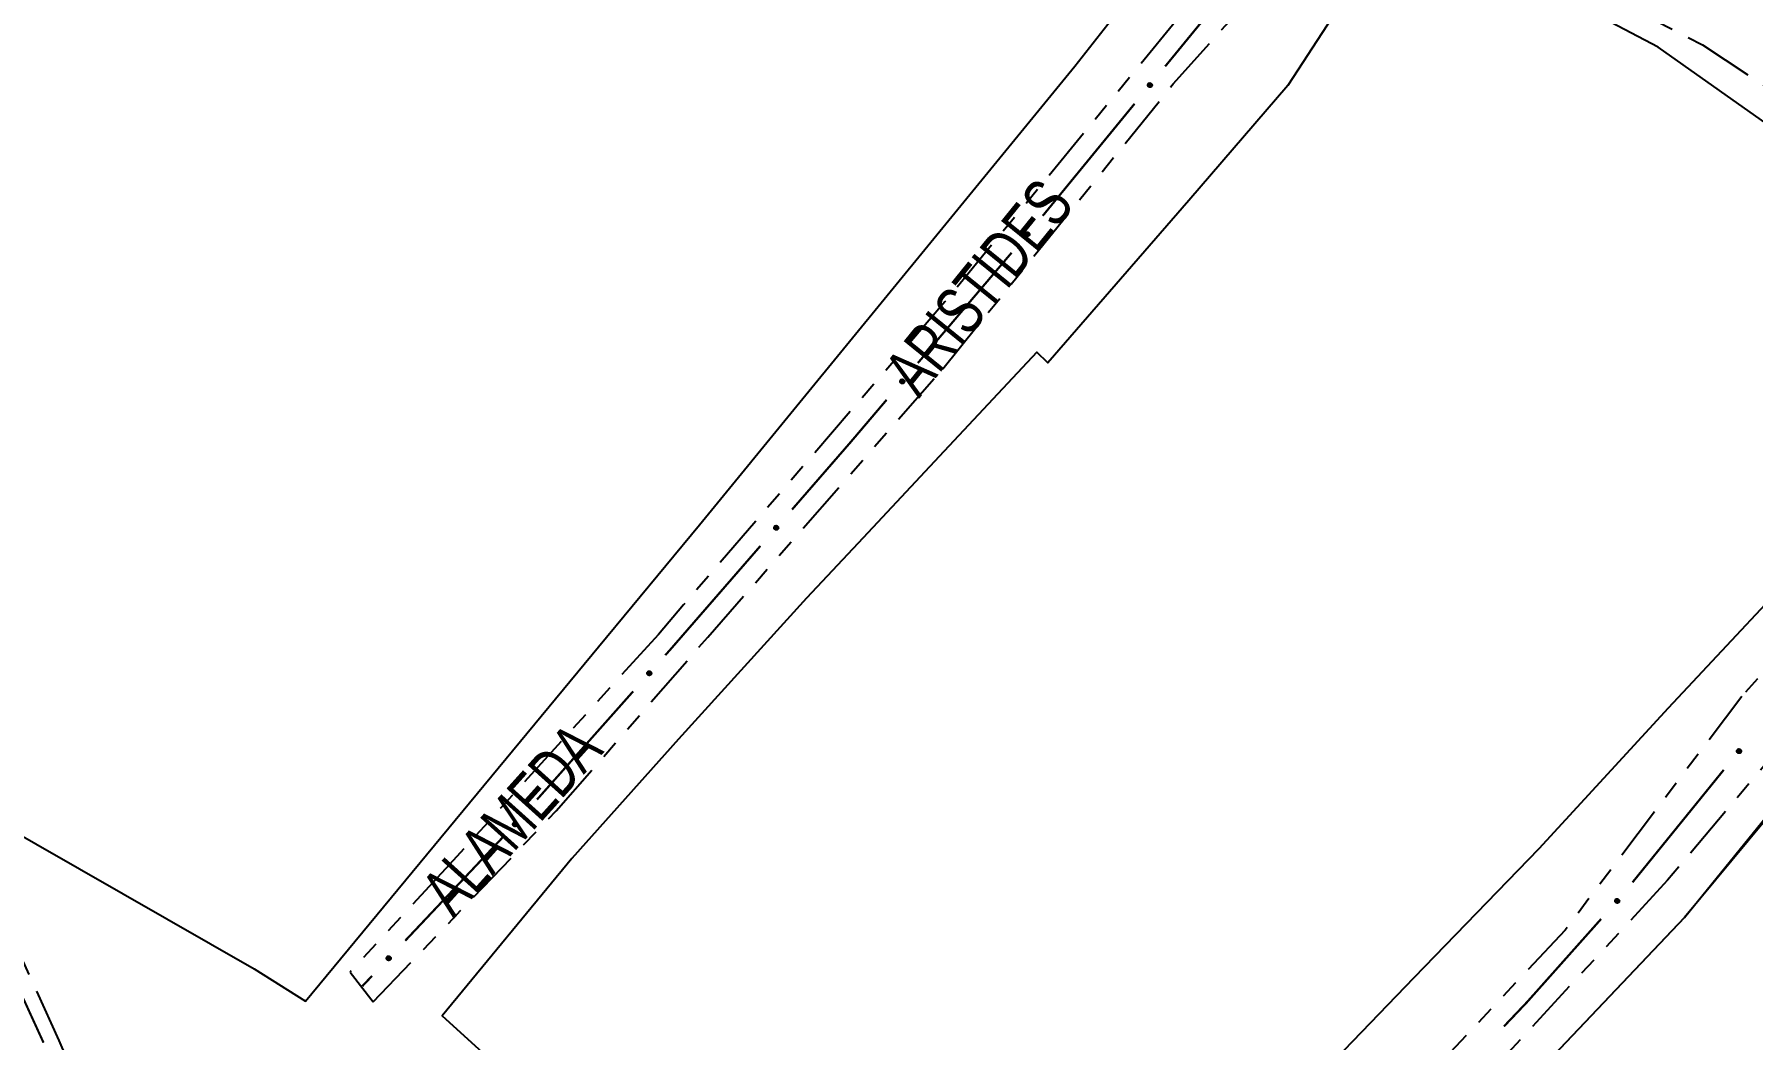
# Model space of a CAD drawing. Extents: x 209193 to 212081, y 4877574 to 4880493.
# Drawn here: x 209946 to 210088.3, y 4878363.5 to 4878446.8 of the extents above; entities that cross this region are included whole.
import ezdxf

# ---------------------------------------------------------------- set-up
doc = ezdxf.new("R2010")
doc.units = 0
doc.header["$LTSCALE"] = 1.5
doc.header["$MEASUREMENT"] = 0
doc.linetypes.add('TRACO_25', pattern=[8, 3, -1, 1, -1, 1, -1])
for name, color, linetype in [('CD_MALHA_LOTES', 7, 'CONTINUOUS'), ('RU-QUADRA', 210, 'CONTINUOUS'), ('SV-EIXO-RUA-N-PAV', 6, 'CONTINUOUS'), ('SV-RUA-NAO-PAV', 7, 'CONTINUOUS'), ('SV-TXT-RUA-N-PAV', 7, 'CONTINUOUS')]:
    doc.layers.add(name, color=color, linetype=linetype)
doc.styles.add('ARIAL', font='ARIAL.SHX')

msp = doc.modelspace()

# ---------------------------------------------------------------- linework, layer by layer
at = {"layer": 'CD_MALHA_LOTES', "linetype": 'Continuous', "flags": 128}
msp.add_lwpolyline([(210065.149006, 4878355.139393), (210082.693599, 4878373.615337), (210093.289532, 4878386.678224)], dxfattribs=at)
at = {"layer": 'RU-QUADRA', "linetype": 'Continuous', "flags": 128}
for points in [[(210201.64, 4878506.03), (210195.75509, 4878499.436488), (210189.099484, 4878491.979481), (210173.90952, 4878473.625597), (210150.309482, 4878447.886823), (210138.98718, 4878436.786697), (210132.003049, 4878429.931377), (210129.214555, 4878427.063573), (210120.840545, 4878418.475421), (210108.922299, 4878405.206354), (210082.693599, 4878373.615337), (210065.149006, 4878355.139393)], [(209942.432881, 4878381.77191), (209964.164406, 4878369.343869), (209968.430035, 4878366.669756), (209992.696211, 4878396.01986), (210001.062002, 4878406.133545), (210009.623767, 4878416.59887), (210020.226062, 4878429.5584), (210032.160952, 4878444.146805), (210046.14424, 4878461.953856), (210024.105079, 4878473.70069), (210014.284843, 4878479.043792), (209998.436123, 4878487.666937), (209994.346095, 4878489.056529), (209977.206331, 4878496.404472), (209975.664311, 4878488.286281), (209956.2351, 4878498.853441), (209946.509893, 4878480.05749), (209941.087305, 4878470.929441), (209946.05491, 4878467.89135), (209940.443629, 4878456.672908)]]:
    msp.add_lwpolyline(points, dxfattribs=at)
msp.add_lwpolyline([(210111.550979, 4878423.774008), (210082.579505, 4878444.257547), (210080.513417, 4878445.718322), (210059.194194, 4878456.935292), (210049.830042, 4878442.538349), (210041.627119, 4878433.00033), (210029.919738, 4878419.559241), (210029.023118, 4878420.452895), (210020.925314, 4878411.802), (210014.622943, 4878405.06917), (210009.92895, 4878400.05457), (209999.331565, 4878388.376167), (209990.482652, 4878378.490836), (209979.742083, 4878365.460483), (210002.206022, 4878345.049962), (210023.000006, 4878329.87576), (210049.39463, 4878357.340518), (210060.298662, 4878368.626515), (210070.631668, 4878379.321483), (210081.370315, 4878390.986453), (210094.644812, 4878405.158664), (210101.427461, 4878412.386365)], close=True, dxfattribs=at)
at = {"layer": 'SV-EIXO-RUA-N-PAV', "const_width": 0.18}
for points in [[(210046.520899, 4878452.49687), (210039.652808, 4878444.115808)], [(210037.117456, 4878441.021945), (210029.511402, 4878431.740353)], [(210026.93068, 4878428.684357), (210019.158899, 4878419.541085)], [(210016.568306, 4878416.493328), (210013.977712, 4878413.44557)], [(210013.977712, 4878413.44557), (210013.569777, 4878412.965648)], [(210013.569777, 4878412.965648), (210008.734064, 4878407.403752)], [(210006.109571, 4878404.385137), (209998.892215, 4878396.083946)], [(209998.739242, 4878395.908001), (209998.229772, 4878395.334847)], [(209998.892215, 4878396.083946), (209998.739242, 4878395.908001)], [(209995.572317, 4878392.34521), (209987.599951, 4878383.376298)], [(210085.940823, 4878385.839374), (210078.380333, 4878376.520631)], [(209984.914893, 4878380.411938), (209976.680248, 4878371.683214)], [(210075.776388, 4878373.485632), (210069.78886, 4878366.766294)], [(209973.249146, 4878368.046246), (209973.127464, 4878367.917264)], [(209973.935366, 4878368.77364), (209973.249146, 4878368.046246)], [(209945.047271, 4878366.871925), (209946.711767, 4878363.234693)], [(210069.634585, 4878366.593163), (210067.727189, 4878364.58711)], [(210069.78886, 4878366.766294), (210069.634585, 4878366.593163)]]:
    msp.add_lwpolyline(points, dxfattribs=at)
at = {"layer": 'SV-EIXO-RUA-N-PAV'}
for points in [[(210038.561346, 4878442.610235), (210038.566864, 4878442.561639), (210038.561669, 4878442.518745), (210038.547039, 4878442.484216), (210038.526155, 4878442.457074), (210038.501662, 4878442.431714), (210038.471327, 4878442.411594), (210038.432712, 4878442.39672), (210038.384002, 4878442.390843), (210038.340411, 4878442.399052), (210038.305791, 4878442.411584), (210038.276236, 4878442.431731), (210038.251999, 4878442.455938), (210038.232141, 4878442.488139), (210038.21745, 4878442.527419), (210038.212725, 4878442.576542), (210038.218106, 4878442.618559), (210038.233134, 4878442.651585), (210038.253577, 4878442.68117), (210038.278892, 4878442.706761), (210038.308784, 4878442.72634), (210038.348359, 4878442.741061), (210038.396905, 4878442.745081), (210038.438874, 4878442.740193), (210038.472102, 4878442.725633), (210038.500775, 4878442.704851), (210038.52651, 4878442.680594), (210038.548006, 4878442.650942), (210038.561346, 4878442.610235)], [(210028.402906, 4878430.246418), (210028.407549, 4878430.19773), (210028.401583, 4878430.154936), (210028.386335, 4878430.120676), (210028.364966, 4878430.093915), (210028.340021, 4878430.068999), (210028.309329, 4878430.049427), (210028.270452, 4878430.035251), (210028.221645, 4878430.030251), (210028.178208, 4878430.039243), (210028.14382, 4878430.052396), (210028.114632, 4878430.073071), (210028.090833, 4878430.09771), (210028.071558, 4878430.130263), (210028.057576, 4878430.169801), (210028.053736, 4878430.219), (210028.059872, 4878430.260914), (210028.075491, 4878430.293665), (210028.096463, 4878430.322877), (210028.122235, 4878430.348009), (210028.152474, 4878430.367047), (210028.192307, 4878430.381053), (210028.240918, 4878430.3842), (210028.282791, 4878430.378557), (210028.315753, 4878430.363402), (210028.344048, 4878430.342107), (210028.369342, 4878430.317392), (210028.3903, 4878430.287358), (210028.402906, 4878430.246418)], [(210018.040532, 4878418.055389), (210018.045174, 4878418.006701), (210018.039209, 4878417.963907), (210018.02396, 4878417.929647), (210018.002591, 4878417.902886), (210017.977646, 4878417.87797), (210017.946954, 4878417.858398), (210017.908078, 4878417.844222), (210017.85927, 4878417.839221), (210017.815833, 4878417.848214), (210017.781445, 4878417.861366), (210017.752257, 4878417.882042), (210017.728459, 4878417.906681), (210017.709183, 4878417.939234), (210017.695201, 4878417.978772), (210017.691361, 4878418.027971), (210017.697497, 4878418.069885), (210017.713117, 4878418.102636), (210017.734088, 4878418.131848), (210017.75986, 4878418.15698), (210017.790099, 4878418.176018), (210017.829933, 4878418.190024), (210017.878543, 4878418.193171), (210017.920417, 4878418.187528), (210017.953378, 4878418.172373), (210017.981673, 4878418.151078), (210018.006967, 4878418.126362), (210018.027926, 4878418.096329), (210018.040532, 4878418.055389)], [(210007.599162, 4878405.930647), (210007.60326, 4878405.88191), (210007.596817, 4878405.839186), (210007.581186, 4878405.805098), (210007.55952, 4878405.778577), (210007.534298, 4878405.753942), (210007.503389, 4878405.734715), (210007.464356, 4878405.720973), (210007.415496, 4878405.716519), (210007.372163, 4878405.725996), (210007.337923, 4878405.739532), (210007.308968, 4878405.760533), (210007.285447, 4878405.785436), (210007.266536, 4878405.818202), (210007.252997, 4878405.857894), (210007.249707, 4878405.907133), (210007.256311, 4878405.948976), (210007.272296, 4878405.98155), (210007.293592, 4878406.010526), (210007.319644, 4878406.035368), (210007.350093, 4878406.054067), (210007.390081, 4878406.067627), (210007.438723, 4878406.070231), (210007.480531, 4878406.06412), (210007.513322, 4878406.048597), (210007.541376, 4878406.026988), (210007.566393, 4878406.001991), (210007.587014, 4878405.971726), (210007.599162, 4878405.930647)], [(209997.078776, 4878393.874283), (209997.082339, 4878393.825505), (209997.075427, 4878393.782854), (209997.059424, 4878393.748939), (209997.037467, 4878393.722658), (209997.011976, 4878393.698301), (209996.980858, 4878393.679414), (209996.941678, 4878393.666102), (209996.892771, 4878393.662183), (209996.849544, 4878393.672136), (209996.815456, 4878393.686047), (209996.786733, 4878393.707364), (209996.763486, 4878393.732523), (209996.744936, 4878393.765495), (209996.731833, 4878393.805333), (209996.729084, 4878393.854606), (209996.736147, 4878393.896373), (209996.752488, 4878393.92877), (209996.774101, 4878393.957511), (209996.800423, 4878393.982066), (209996.831076, 4878394.000429), (209996.87121, 4878394.01355), (209996.919878, 4878394.015619), (209996.961617, 4878394.00905), (209996.994235, 4878393.993169), (209997.022051, 4878393.971253), (209997.046792, 4878393.945983), (209997.06708, 4878393.915493), (209997.078776, 4878393.874283)], [(210087.376914, 4878387.43472), (210087.38267, 4878387.386152), (210087.377685, 4878387.343232), (210087.363225, 4878387.308632), (210087.342474, 4878387.281389), (210087.318105, 4878387.255909), (210087.287869, 4878387.23564), (210087.249327, 4878387.220577), (210087.200647, 4878387.214461), (210087.157016, 4878387.222457), (210087.122336, 4878387.234819), (210087.092682, 4878387.254821), (210087.068326, 4878387.278909), (210087.048311, 4878387.311013), (210087.033428, 4878387.35022), (210087.028462, 4878387.399319), (210087.033638, 4878387.441362), (210087.048504, 4878387.474462), (210087.068801, 4878387.504146), (210087.093991, 4878387.529861), (210087.123786, 4878387.549586), (210087.163289, 4878387.5645), (210087.211814, 4878387.568759), (210087.253806, 4878387.564076), (210087.287106, 4878387.549679), (210087.315881, 4878387.529038), (210087.341734, 4878387.504907), (210087.363374, 4878387.475361), (210087.376914, 4878387.43472)], [(209985.960173, 4878381.359519), (209985.96229, 4878381.310657), (209985.954117, 4878381.268229), (209985.937115, 4878381.234804), (209985.91439, 4878381.209185), (209985.888188, 4878381.185594), (209985.856524, 4878381.167637), (209985.816966, 4878381.155492), (209985.767965, 4878381.153025), (209985.725052, 4878381.164253), (209985.691391, 4878381.179168), (209985.663312, 4878381.201327), (209985.640821, 4878381.227164), (209985.623256, 4878381.260672), (209985.61134, 4878381.300881), (209985.610051, 4878381.350213), (209985.618349, 4878381.391753), (209985.635643, 4878381.423651), (209985.658098, 4878381.451739), (209985.685137, 4878381.475503), (209985.71632, 4878381.49295), (209985.756826, 4878381.504875), (209985.805534, 4878381.505502), (209985.847059, 4878381.497699), (209985.879192, 4878381.480858), (209985.906347, 4878381.458127), (209985.930328, 4878381.432135), (209985.949703, 4878381.401057), (209985.960173, 4878381.359519)], [(210077.284723, 4878375.012855), (210077.288227, 4878374.964072), (210077.281263, 4878374.921429), (210077.265218, 4878374.887535), (210077.243229, 4878374.86128), (210077.217708, 4878374.836954), (210077.186567, 4878374.818105), (210077.14737, 4878374.804841), (210077.098459, 4878374.800983), (210077.055244, 4878374.810989), (210077.021173, 4878374.824941), (210076.992476, 4878374.846294), (210076.96926, 4878374.871481), (210076.950751, 4878374.904477), (210076.937697, 4878374.94433), (210076.935008, 4878374.993606), (210076.942122, 4878375.035365), (210076.958502, 4878375.067742), (210076.980151, 4878375.096456), (210077.006503, 4878375.120978), (210077.037179, 4878375.139305), (210077.077329, 4878375.152376), (210077.126, 4878375.154385), (210077.16773, 4878375.147765), (210077.200328, 4878375.131844), (210077.228118, 4878375.109894), (210077.252827, 4878375.084594), (210077.273078, 4878375.054079), (210077.284723, 4878375.012855)], [(209975.486476, 4878370.2574), (209975.488592, 4878370.208537), (209975.480419, 4878370.166109), (209975.463418, 4878370.132684), (209975.440692, 4878370.107065), (209975.414491, 4878370.083474), (209975.382827, 4878370.065517), (209975.343269, 4878370.053372), (209975.294268, 4878370.050905), (209975.251355, 4878370.062134), (209975.217693, 4878370.077049), (209975.189615, 4878370.099208), (209975.167124, 4878370.125045), (209975.149559, 4878370.158553), (209975.137642, 4878370.198761), (209975.136354, 4878370.248093), (209975.144652, 4878370.289634), (209975.161945, 4878370.321532), (209975.184401, 4878370.349619), (209975.211439, 4878370.373383), (209975.242623, 4878370.390831), (209975.283128, 4878370.402756), (209975.331836, 4878370.403382), (209975.373362, 4878370.395579), (209975.405495, 4878370.378738), (209975.432649, 4878370.356008), (209975.45663, 4878370.330016), (209975.476006, 4878370.298938), (209975.486476, 4878370.2574)]]:
    msp.add_lwpolyline(points, close=True, dxfattribs=at)
for points in [[(210038.308784, 4878442.72634), (210038.212725, 4878442.576542)], [(210038.348359, 4878442.741061), (210038.21745, 4878442.527419)], [(210038.278892, 4878442.706761), (210038.218106, 4878442.618559)], [(210038.291579, 4878442.712791), (210038.219104, 4878442.602823)], [(210038.326921, 4878442.727933), (210038.219645, 4878442.558275)], [(210038.371382, 4878442.739131), (210038.226329, 4878442.510458)], [(210038.396905, 4878442.745081), (210038.232141, 4878442.488139)], [(210038.415739, 4878442.741593), (210038.244256, 4878442.476361)], [(210038.438874, 4878442.740193), (210038.251999, 4878442.455938)], [(210038.452693, 4878442.730716), (210038.265642, 4878442.446487)], [(210038.472102, 4878442.725633), (210038.276236, 4878442.431731)], [(210038.484458, 4878442.713506), (210038.290107, 4878442.424674)], [(210038.500775, 4878442.704851), (210038.305791, 4878442.411584)], [(210038.51209, 4878442.689098), (210038.327633, 4878442.408035)], [(210038.52651, 4878442.680594), (210038.340411, 4878442.399052)], [(210038.534151, 4878442.662199), (210038.365453, 4878442.398213)], [(210038.548006, 4878442.650942), (210038.384002, 4878442.390843)], [(210038.552752, 4878442.631078), (210038.409136, 4878442.397699)], [(210038.561346, 4878442.610235), (210038.432712, 4878442.39672)], [(210038.563276, 4878442.583642), (210038.456381, 4878442.410144)], [(210038.566864, 4878442.561639), (210038.471327, 4878442.411594)], [(210038.564008, 4878442.537174), (210038.491342, 4878442.429126)], [(210038.561669, 4878442.518745), (210038.501662, 4878442.431714)], [(210028.192307, 4878430.381053), (210028.057576, 4878430.169801)], [(210028.215291, 4878430.37871), (210028.066149, 4878430.152683)], [(210028.240918, 4878430.3842), (210028.071558, 4878430.130263)], [(210028.259686, 4878430.380374), (210028.083459, 4878430.118269)], [(210028.282791, 4878430.378557), (210028.090833, 4878430.09771)], [(210028.152474, 4878430.367047), (210028.053736, 4878430.219)], [(210028.122235, 4878430.348009), (210028.059872, 4878430.260914)], [(210028.170637, 4878430.368313), (210028.060326, 4878430.200612)], [(210028.135028, 4878430.35381), (210028.060586, 4878430.245163)], [(210028.296438, 4878430.368833), (210028.104305, 4878430.088015)], [(210028.315753, 4878430.363402), (210028.114632, 4878430.073071)], [(210028.327889, 4878430.351055), (210028.128374, 4878430.065765)], [(210028.344048, 4878430.342107), (210028.14382, 4878430.052396)], [(210028.355077, 4878430.326154), (210028.165594, 4878430.048455)], [(210028.369342, 4878430.317392), (210028.178208, 4878430.039243)], [(210028.37665, 4878430.298862), (210028.203231, 4878430.037954)], [(210028.3903, 4878430.287358), (210028.221645, 4878430.030251)], [(210028.394689, 4878430.267412), (210028.246898, 4878430.036654)], [(210028.402906, 4878430.246418), (210028.270452, 4878430.035251)], [(210028.404358, 4878430.219795), (210028.294359, 4878430.048247)], [(210028.407549, 4878430.19773), (210028.309329, 4878430.049427)], [(210028.404254, 4878430.173321), (210028.329656, 4878430.066597)], [(210028.401583, 4878430.154936), (210028.340021, 4878430.068999)], [(210017.790099, 4878418.176018), (210017.691361, 4878418.027971)], [(210017.829933, 4878418.190024), (210017.695201, 4878417.978772)], [(210017.75986, 4878418.15698), (210017.697497, 4878418.069885)], [(210017.808262, 4878418.177284), (210017.697952, 4878418.009583)], [(210017.772653, 4878418.162781), (210017.698212, 4878418.054134)], [(210017.852917, 4878418.187681), (210017.703774, 4878417.961654)], [(210017.878543, 4878418.193171), (210017.709183, 4878417.939234)], [(210017.897311, 4878418.189344), (210017.721085, 4878417.92724)], [(210017.920417, 4878418.187528), (210017.728459, 4878417.906681)], [(210017.934064, 4878418.177804), (210017.74193, 4878417.896986)], [(210017.953378, 4878418.172373), (210017.752257, 4878417.882042)], [(210017.965514, 4878418.160025), (210017.765999, 4878417.874736)], [(210017.981673, 4878418.151078), (210017.781445, 4878417.861366)], [(210017.992702, 4878418.135125), (210017.80322, 4878417.857426)], [(210018.006967, 4878418.126362), (210017.815833, 4878417.848214)], [(210018.014275, 4878418.107833), (210017.840856, 4878417.846925)], [(210018.027926, 4878418.096329), (210017.85927, 4878417.839221)], [(210018.032314, 4878418.076383), (210017.884523, 4878417.845625)], [(210018.040532, 4878418.055389), (210017.908078, 4878417.844222)], [(210018.041983, 4878418.028765), (210017.931984, 4878417.857218)], [(210018.045174, 4878418.006701), (210017.946954, 4878417.858398)], [(210018.041879, 4878417.982292), (210017.967282, 4878417.875568)], [(210018.039209, 4878417.963907), (210017.977646, 4878417.87797)], [(210007.350093, 4878406.054067), (210007.249707, 4878405.907133)], [(210007.390081, 4878406.067627), (210007.252997, 4878405.857894)], [(210007.368269, 4878406.05513), (210007.256092, 4878405.888673)], [(210007.319644, 4878406.035368), (210007.256311, 4878405.948976)], [(210007.3325, 4878406.041026), (210007.256849, 4878405.933218)], [(210007.413037, 4878406.065028), (210007.261378, 4878405.840681)], [(210007.438723, 4878406.070231), (210007.266536, 4878405.818202)], [(210007.457447, 4878406.066195), (210007.278303, 4878405.806077)], [(210007.480531, 4878406.06412), (210007.285447, 4878405.785436)], [(210007.494069, 4878406.054244), (210007.298809, 4878405.775591)], [(210007.513322, 4878406.048597), (210007.308968, 4878405.760533)], [(210007.525319, 4878406.036115), (210007.322628, 4878405.753074)], [(210007.541376, 4878406.026988), (210007.337923, 4878405.739532)], [(210007.552227, 4878406.010913), (210007.359653, 4878405.735348)], [(210007.566393, 4878406.001991), (210007.372163, 4878405.725996)], [(210007.573494, 4878405.983382), (210007.397169, 4878405.724427)], [(210007.587014, 4878405.971726), (210007.415496, 4878405.716519)], [(210007.591179, 4878405.951732), (210007.440819, 4878405.72264)], [(210007.599162, 4878405.930647), (210007.464356, 4878405.720973)], [(210007.600316, 4878405.904009), (210007.488407, 4878405.733701)], [(210007.60326, 4878405.88191), (210007.503389, 4878405.734715)], [(210007.599692, 4878405.857539), (210007.523907, 4878405.751656)], [(210007.596817, 4878405.839186), (210007.534298, 4878405.753942)], [(209996.831076, 4878394.000429), (209996.729084, 4878393.854606)], [(209996.87121, 4878394.01355), (209996.731833, 4878393.805333)], [(209996.849263, 4878394.001293), (209996.735266, 4878393.836076)], [(209996.800423, 4878393.982066), (209996.736147, 4878393.896373)], [(209996.813341, 4878393.987581), (209996.736512, 4878393.88061)], [(209996.894137, 4878394.010698), (209996.740025, 4878393.78803)], [(209996.919878, 4878394.015619), (209996.744936, 4878393.765495)], [(209996.938557, 4878394.011378), (209996.756569, 4878393.753241)], [(209996.961617, 4878394.00905), (209996.763486, 4878393.732523)], [(209996.975045, 4878393.999027), (209996.77674, 4878393.722532)], [(209996.994235, 4878393.993169), (209996.786733, 4878393.707364)], [(209997.006094, 4878393.980556), (209996.80031, 4878393.699755)], [(209997.022051, 4878393.971253), (209996.815456, 4878393.686047)], [(209997.032724, 4878393.955059), (209996.837138, 4878393.681624)], [(209997.046792, 4878393.945983), (209996.849544, 4878393.672136)], [(209997.053687, 4878393.927297), (209996.874533, 4878393.670293)], [(209997.06708, 4878393.915493), (209996.892771, 4878393.662183)], [(209997.071025, 4878393.895454), (209996.91816, 4878393.668026)], [(209997.078776, 4878393.874283), (209996.941678, 4878393.666102)], [(209997.079637, 4878393.847634), (209996.965866, 4878393.678565)], [(209997.082339, 4878393.825505), (209996.980858, 4878393.679414)], [(209997.078504, 4878393.801174), (209997.001561, 4878393.696129)], [(209997.075427, 4878393.782854), (209997.011976, 4878393.698301)], [(210087.123786, 4878387.549586), (210087.028462, 4878387.399319)], [(210087.163289, 4878387.5645), (210087.033428, 4878387.35022)], [(210087.093991, 4878387.529861), (210087.033638, 4878387.441362)], [(210087.106648, 4878387.535953), (210087.034712, 4878387.425631)], [(210087.141916, 4878387.551268), (210087.035472, 4878387.381086)], [(210087.18632, 4878387.562684), (210087.04239, 4878387.333303)], [(210087.211814, 4878387.568759), (210087.048311, 4878387.311013)], [(210087.230665, 4878387.565363), (210087.060484, 4878387.299294)], [(210087.253806, 4878387.564076), (210087.068326, 4878387.278909)], [(210087.267672, 4878387.554667), (210087.082016, 4878387.269525)], [(210087.287106, 4878387.549679), (210087.092682, 4878387.254821)], [(210087.299522, 4878387.537613), (210087.106588, 4878387.247832)], [(210087.315881, 4878387.529038), (210087.122336, 4878387.234819)], [(210087.327272, 4878387.513341), (210087.144195, 4878387.231378)], [(210087.341734, 4878387.504907), (210087.157016, 4878387.222457)], [(210087.349464, 4878387.48655), (210087.182062, 4878387.221741)], [(210087.363374, 4878387.475361), (210087.200647, 4878387.214461)], [(210087.368218, 4878387.455521), (210087.225747, 4878387.221441)], [(210087.376914, 4878387.43472), (210087.249327, 4878387.220577)], [(210087.378974, 4878387.408137), (210087.272931, 4878387.234117)], [(210087.38267, 4878387.386152), (210087.287869, 4878387.23564)], [(210087.379934, 4878387.361673), (210087.307799, 4878387.25327)], [(210087.377685, 4878387.343232), (210087.318105, 4878387.255909)], [(209985.71632, 4878381.49295), (209985.610051, 4878381.350213)], [(209985.756826, 4878381.504875), (209985.61134, 4878381.300881)], [(209985.734525, 4878381.493274), (209985.615682, 4878381.331508)], [(209985.698213, 4878381.480634), (209985.618247, 4878381.375986)], [(209985.685137, 4878381.475503), (209985.618349, 4878381.391753)], [(209985.779657, 4878381.501346), (209985.619015, 4878381.283342)], [(209985.805534, 4878381.505502), (209985.623256, 4878381.260672)], [(209985.824079, 4878381.500709), (209985.634521, 4878381.248078)], [(209985.847059, 4878381.497699), (209985.640821, 4878381.227164)], [(209985.860185, 4878381.487282), (209985.653773, 4878381.216785)], [(209985.879192, 4878381.480858), (209985.663312, 4878381.201327)], [(209985.890673, 4878381.467899), (209985.676658, 4878381.19332)], [(209985.906347, 4878381.458127), (209985.691391, 4878381.179168)], [(209985.916535, 4878381.441625), (209985.712932, 4878381.174106)], [(209985.930328, 4878381.432135), (209985.725052, 4878381.164253)], [(209985.936667, 4878381.413253), (209985.749975, 4878381.161671)], [(209985.949703, 4878381.401057), (209985.767965, 4878381.153025)], [(209985.953053, 4878381.380911), (209985.793516, 4878381.158113)], [(209985.960173, 4878381.359519), (209985.816966, 4878381.155492)], [(209985.960244, 4878381.332857), (209985.841514, 4878381.167233)], [(209985.96229, 4878381.310657), (209985.856524, 4878381.167637)], [(209985.957735, 4878381.286451), (209985.877713, 4878381.183732)], [(209985.954117, 4878381.268229), (209985.888188, 4878381.185594)], [(210077.037179, 4878375.139305), (210076.935008, 4878374.993606)], [(210077.077329, 4878375.152376), (210076.937697, 4878374.94433)], [(210077.055367, 4878375.140146), (210076.941167, 4878374.975069)], [(210077.006503, 4878375.120978), (210076.942122, 4878375.035365)], [(210077.019428, 4878375.126479), (210076.942468, 4878375.019601)], [(210077.100252, 4878375.149496), (210076.945867, 4878374.927017)], [(210077.126, 4878375.154385), (210076.950751, 4878374.904477)], [(210077.144673, 4878375.150122), (210076.962369, 4878374.892208)], [(210077.16773, 4878375.147765), (210076.96926, 4878374.871481)], [(210077.181146, 4878375.137725), (210076.982501, 4878374.861474)], [(210077.200328, 4878375.131844), (210076.992476, 4878374.846294)], [(210077.212172, 4878375.119216), (210077.006043, 4878374.838669)], [(210077.228118, 4878375.109894), (210077.021173, 4878374.824941)], [(210077.238771, 4878375.093687), (210077.042849, 4878374.820493)], [(210077.252827, 4878375.084594), (210077.055244, 4878374.810989)], [(210077.2597, 4878375.065899), (210077.08023, 4878374.809115)], [(210077.273078, 4878375.054079), (210077.098459, 4878374.800983)], [(210077.276999, 4878375.034035), (210077.123854, 4878374.806795)], [(210077.284723, 4878375.012855), (210077.14737, 4878374.804841)], [(210077.285552, 4878374.986205), (210077.171574, 4878374.817275)], [(210077.288227, 4878374.964072), (210077.186567, 4878374.818105)], [(210077.284362, 4878374.939746), (210077.207291, 4878374.834795)], [(210077.281263, 4878374.921429), (210077.217708, 4878374.836954)], [(209975.242623, 4878370.390831), (209975.136354, 4878370.248093)], [(209975.283128, 4878370.402756), (209975.137642, 4878370.198761)], [(209975.260827, 4878370.391155), (209975.141984, 4878370.229389)], [(209975.224515, 4878370.378514), (209975.14455, 4878370.273866)], [(209975.211439, 4878370.373383), (209975.144652, 4878370.289634)], [(209975.30596, 4878370.399226), (209975.145317, 4878370.181222)], [(209975.331836, 4878370.403382), (209975.149559, 4878370.158553)], [(209975.350381, 4878370.39859), (209975.160824, 4878370.145959)], [(209975.373362, 4878370.395579), (209975.167124, 4878370.125045)], [(209975.386487, 4878370.385162), (209975.180075, 4878370.114666)], [(209975.405495, 4878370.378738), (209975.189615, 4878370.099208)], [(209975.416975, 4878370.36578), (209975.20296, 4878370.0912)], [(209975.432649, 4878370.356008), (209975.217693, 4878370.077049)], [(209975.442837, 4878370.339505), (209975.239235, 4878370.071986)], [(209975.45663, 4878370.330016), (209975.251355, 4878370.062134)], [(209975.462969, 4878370.311133), (209975.276277, 4878370.059551)], [(209975.476006, 4878370.298938), (209975.294268, 4878370.050905)], [(209975.479356, 4878370.278791), (209975.319818, 4878370.055993)], [(209975.486476, 4878370.2574), (209975.343269, 4878370.053372)], [(209975.486547, 4878370.230737), (209975.367816, 4878370.065113)], [(209975.488592, 4878370.208537), (209975.382827, 4878370.065517)], [(209975.484037, 4878370.184331), (209975.404016, 4878370.081612)], [(209975.480419, 4878370.166109), (209975.414491, 4878370.083474)]]:
    msp.add_lwpolyline(points, dxfattribs=at)
at = {"layer": 'SV-RUA-NAO-PAV', "linetype": 'TRACO_25'}
for points in [[(210201.225127, 4878507.78747, 8.813163), (210161.363222, 4878463.023921, 8.813163), (210123.08334, 4878423.097004, 8.813163), (210104.675585, 4878403.118543, 8.813163), (210093.835801, 4878391.55452, 8.567777), (210081.289843, 4878376.689518, 9.15122), (210064.173176, 4878358.200172, 8.235594), (210051.482252, 4878345.033659, 6.92402), (210038.435529, 4878332.989538, 6.453833), (210028.654705, 4878323.113142, 6.453833), (210013.976543, 4878312.184074, 5.785673), (209981.722262, 4878289.609612, 5.241246), (209961.987294, 4878274.503509, 4.820552), (209955.709248, 4878269.444882, 4.820552), (209954.739256, 4878268.339847, 4.820552), (209955.427716, 4878265.720114, 4.820552), (209957.648939, 4878261.709896, 4.894793)], [(210048.139825, 4878457.094754, 9.293712), (210021.403429, 4878424.60178, 8.87451), (209999.745733, 4878399.506989, 8.312166), (209997.66134, 4878397.064328, 7.811169), (209980.354692, 4878378.007768, 7.0725), (209972.119897, 4878369.089796, 5.562953), (209974.033222, 4878366.627036, 5.612446), (209989.187268, 4878382.431418, 8.359327), (210001.747057, 4878396.830258, 8.953247), (210021.222127, 4878419.073031, 8.96653), (210040.329256, 4878442.668105, 9.211916), (210046.384198, 4878449.433838, 9.211916)], [(210077.658939, 4878449.237952, 9.303936), (210084.183776, 4878445.908361, 9.324385), (210116.121551, 4878424.543936, 9.109672)], [(210092.753338, 4878397.859468, 8.649572), (210087.434452, 4878391.921251, 8.496206), (210072.805943, 4878372.567726, 8.879007), (210054.020808, 4878352.594513, 7.66642)], [(209958.051326, 4878306.290038, 4.498846), (209956.699206, 4878322.956081, 4.672072), (209955.847848, 4878332.661566, 5.142259), (209954.485674, 4878341.856236, 5.142259), (209953.312482, 4878350.978528, 5.142259), (209948.002837, 4878363.418268, 5.315486), (209944.361937, 4878371.458587, 5.612446)]]:
    msp.add_polyline3d(points, dxfattribs=at)

# ---------------------------------------------------------------- texts
at = {"layer": 'SV-TXT-RUA-N-PAV', "style": 'ARIAL', "width": 0.7}
for s, rotation, p in [('ARISTIDES', 51, (210019.25179, 4878416.555744)), ('ALAMEDA', 48, (209980.70781, 4878373.463096))]:
    msp.add_text(s, height=4, rotation=rotation, dxfattribs=at).set_placement(p)

doc.saveas('drawing.dxf')
